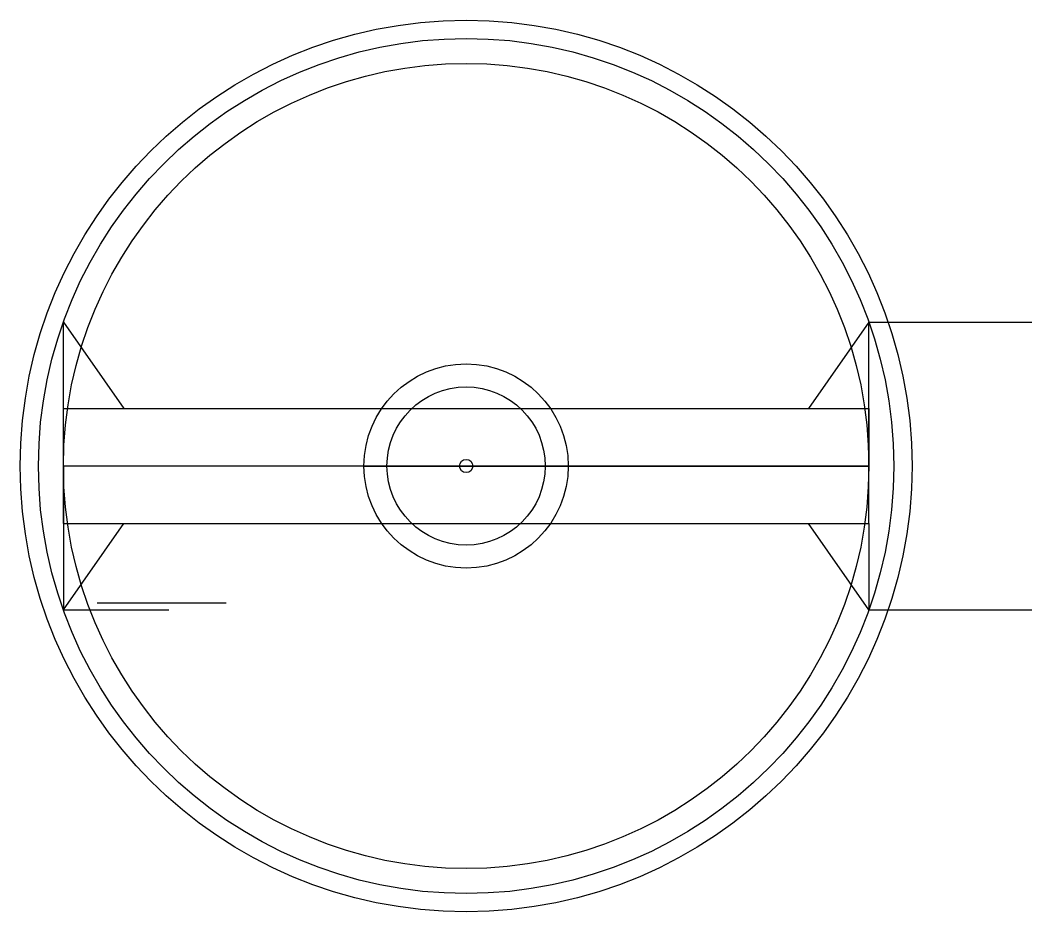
# Model space of a CAD drawing. Header units: millimetres. Extents: x -19 to 157, y -48 to 108.
import ezdxf

# ---------------------------------------------------------------- set-up
doc = ezdxf.new("R2010")
doc.units = ezdxf.units.MM
doc.layers.get('0').update_dxf_attribs({"linetype": 'CONTINUOUS'})

msp = doc.modelspace()

# ---------------------------------------------------------------- linework, layer by layer
for p, q in [((-11.06, 40), (-11.06, 55)), ((-11.06, 55), (-0.55, 40)), ((128.94, 55), (118.44, 40)), ((128.94, 40), (128.94, 55)), ((128.94, 55), (157.26, 55)), ((128.94, 20), (128.94, 40)), ((41.19, 30), (58.94, 30)), ((58.94, 30), (128.94, 30)), ((76.69, 30), (58.94, 30)), ((-11.06, 20), (128.94, 20)), ((-11.06, 20), (-11.06, 5)), ((-11.06, 5), (-0.55, 20)), ((128.94, 5), (118.44, 20)), ((128.94, 20), (128.94, 5)), ((-5.18, 6.2), (17.26, 6.2)), ((-11.06, 5), (7.26, 5)), ((128.94, 5), (157.26, 5))]:
    msp.add_line(p, q)
msp.add_lwpolyline([(128.94, 30), (-11.06, 30), (-11.06, 20), (-11.06, 40), (128.94, 40)], close=True)
for radius in [77.5, 74.33, 70, 17.75, 13.75, 1.15]:
    msp.add_circle((58.94, 30), radius)

doc.saveas('drawing.dxf')
